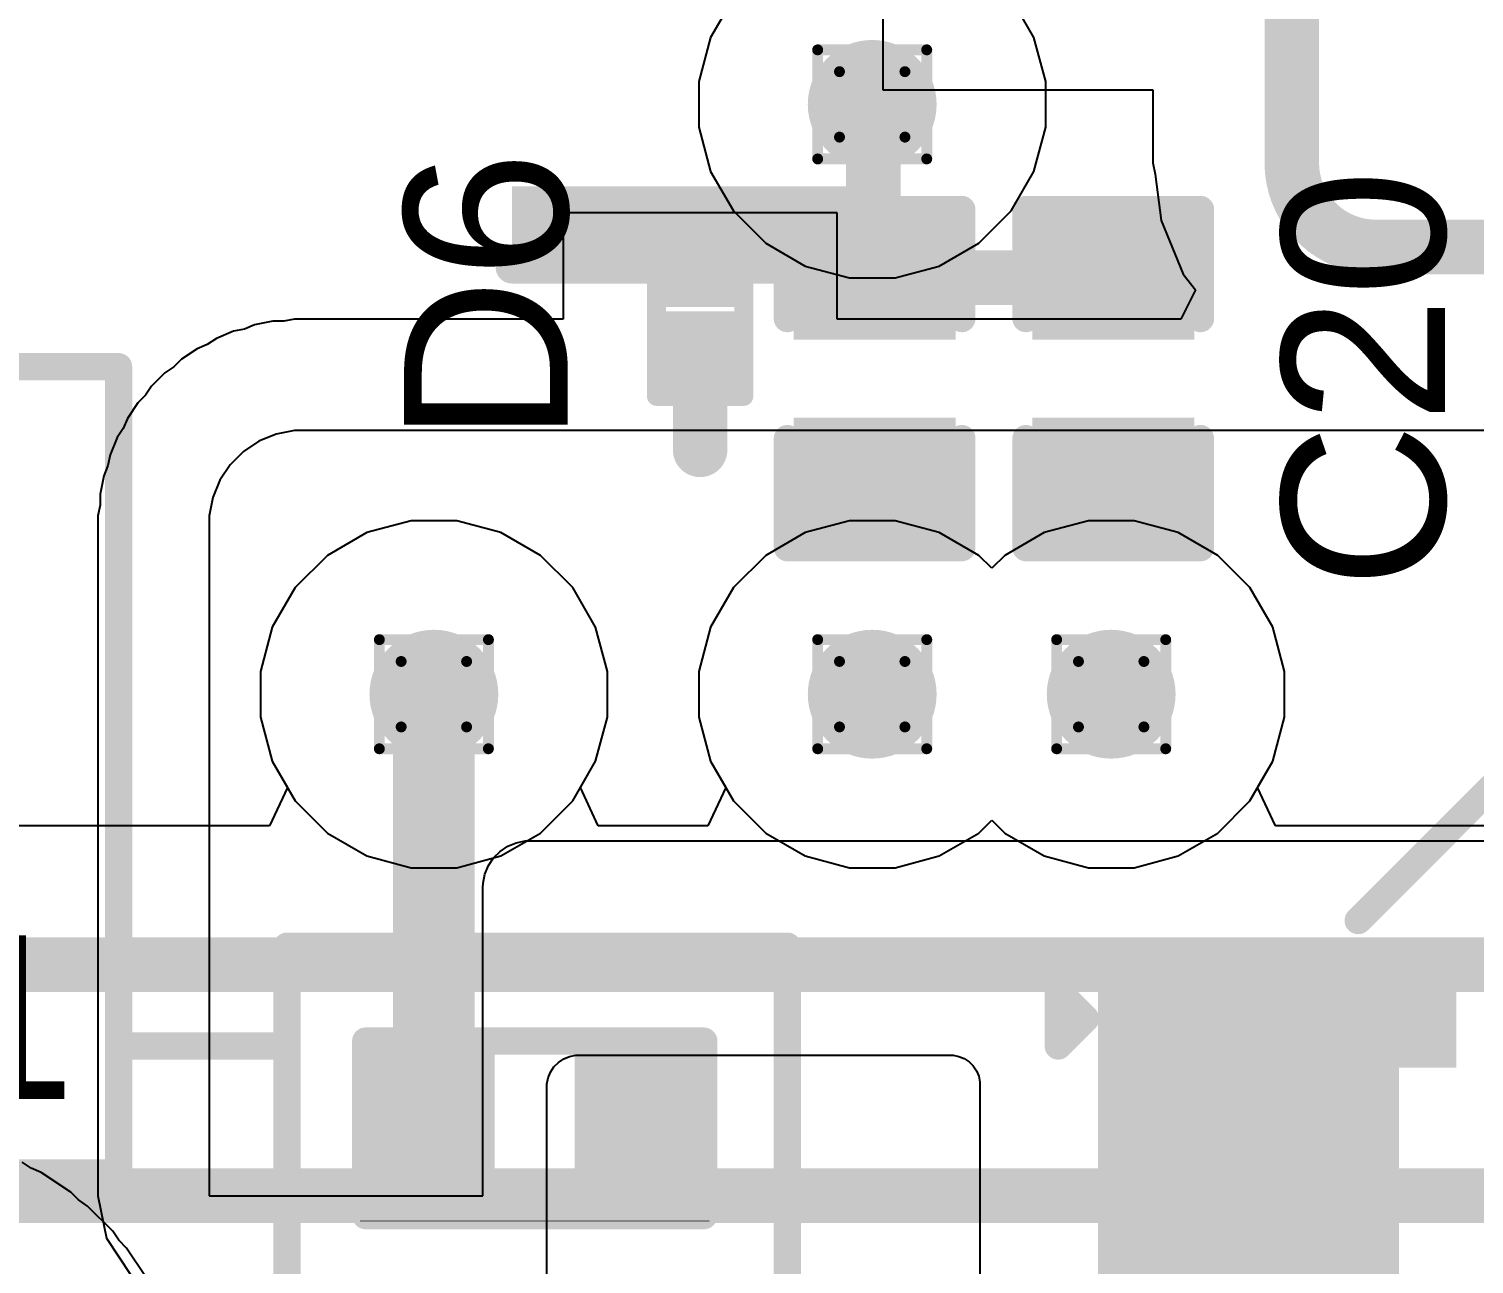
# Model space of a CAD drawing. Header units: inches. Extents: x -5 to 230, y -4 to 159.
# Drawn here: x 17.09 to 23.82, y 40.62 to 46.38 of the extents above; entities that cross this region are included whole.
import ezdxf

# ---------------------------------------------------------------- set-up
doc = ezdxf.new("R2010")
doc.units = ezdxf.units.IN
for name, color, linetype in [('Bottom Layer', 5, 'Continuous'), ('Drill Drawing', 1, 'Continuous'), ('Layer 1', 16, 'Continuous'), ('Layer 2', 76, 'Continuous'), ('Top Layer', 1, 'Continuous'), ('Top Overlay', 2, 'Continuous'), ('Top Paste', 8, 'Continuous'), ('Top Solder', 216, 'Continuous'), ('Via Holes', 16, 'Continuous')]:
    doc.layers.add(name, color=color, linetype=linetype)
doc.styles.add('Arial', font='', dxfattribs={"height": 0.2})
doc.styles.get('Arial').set_extended_font_data('Arial')

# ---------------------------------------------------------------- blocks, each defined once
blk = doc.blocks.new('LQFP_100_71')
at = {"layer": 'Top Layer'}
for points in [[(-8.34999981, 6.1500004), (-7.14999967, 6.1500004), (-7.14999967, 5.850001), (-8.34999981, 5.850001)], [(-8.34999981, 5.6500014), (-7.14999967, 5.6500014), (-7.14999967, 5.350002), (-8.34999981, 5.350002)], [(-8.34999981, 5.149999859999999), (-7.14999967, 5.149999859999999), (-7.14999967, 4.85000046), (-8.34999981, 4.85000046)]]:
    blk.add_hatch(color=1, dxfattribs=at).paths.add_polyline_path(points)
at = {"layer": 'Top Overlay'}
blk.add_hatch(color=2, dxfattribs=at).paths.add_polyline_path([(-7.0612, 5.7912), (-6.7818, 5.7912), (-6.7818, 6.1976), (-7.0612, 6.1976)])
at = {"layer": 'Top Paste'}
for points in [[(-8.34999981, 6.1500004), (-7.14999967, 6.1500004), (-7.14999967, 5.850001), (-8.34999981, 5.850001)], [(-8.34999981, 5.6500014), (-7.14999967, 5.6500014), (-7.14999967, 5.350002), (-8.34999981, 5.350002)], [(-8.34999981, 5.149999859999999), (-7.14999967, 5.149999859999999), (-7.14999967, 4.85000046), (-8.34999981, 4.85000046)]]:
    blk.add_hatch(color=8, dxfattribs=at).paths.add_polyline_path(points)
at = {"layer": 'Top Solder'}
for points in [[(-8.45159981, 6.2516004), (-7.048399669999999, 6.2516004), (-7.048399669999999, 5.748400999999999), (-8.45159981, 5.748400999999999)], [(-8.45159981, 5.7516014), (-7.048399669999999, 5.7516014), (-7.048399669999999, 5.248402), (-8.45159981, 5.248402)], [(-8.45159981, 5.25159986), (-7.048399669999999, 5.25159986), (-7.048399669999999, 4.74840046), (-8.45159981, 4.74840046)]]:
    blk.add_hatch(color=216, dxfattribs=at).paths.add_polyline_path(points)
at = {"layer": 'Top Overlay', "const_width": 0.127}
for points in [[(-7.238999999999999, 6.476999999999999), (-6.476999999999999, 7.238999999999999)], [(-8.636000000000001, 5.8928), (-8.636000000000001, 6.1468)], [(-8.636000000000001, 6.1468), (-8.509, 6.019799999999999)], [(-8.636000000000001, 5.8928), (-8.509, 6.019799999999999)]]:
    blk.add_lwpolyline(points, dxfattribs=at)
at = {"layer": 'Top Overlay', "const_width": 0.0635}
for points in [[(-7.27075, 6.476999999999999, 1), (-7.207249999999999, 6.476999999999999, 1)], [(-8.66775, 6.1468, 1), (-8.604249999999999, 6.1468, 1)], [(-8.66775, 6.1468, 1), (-8.604249999999999, 6.1468, 1)], [(-8.54075, 6.019799999999999, 1), (-8.47725, 6.019799999999999, 1)], [(-8.54075, 6.019799999999999, 1), (-8.47725, 6.019799999999999, 1)], [(-8.66775, 5.8928, 1), (-8.604249999999999, 5.8928, 1)], [(-8.66775, 5.8928, 1), (-8.604249999999999, 5.8928, 1)]]:
    blk.add_lwpolyline(points, format="xyb", close=True, dxfattribs=at)
blk = doc.blocks.new('R___0402_173')
at = {"layer": 'Top Layer'}
for points in [[(-0.6985, -0.3175), (-0.6985, 0.3175), (-0.2412999999999999, 0.3175), (-0.2413, -0.3175)], [(0.2412999999999999, -0.3175), (0.2413, 0.3175), (0.6985, 0.3175), (0.6985, -0.3175)]]:
    blk.add_hatch(color=1, dxfattribs=at).paths.add_polyline_path(points)
at = {"layer": 'Top Paste'}
for points in [[(-0.6985, -0.3175), (-0.6985, 0.3175), (-0.2412999999999999, 0.3175), (-0.2413, -0.3175)], [(0.2412999999999999, -0.3175), (0.2413, 0.3175), (0.6985, 0.3175), (0.6985, -0.3175)]]:
    blk.add_hatch(color=8, dxfattribs=at).paths.add_polyline_path(points)
at = {"layer": 'Top Solder'}
for points in [[(-0.75350116, -0.37250116), (-0.75350116, 0.37250116), (-0.1862988399999999, 0.37250116), (-0.18629884, -0.37250116)], [(0.1862988399999999, -0.37250116), (0.18629884, 0.37250116), (0.75350116, 0.37250116), (0.75350116, -0.37250116)]]:
    blk.add_hatch(color=216, dxfattribs=at).paths.add_polyline_path(points)
at = {"layer": 'Top Overlay'}
for points, const_width in [([(-0.7874, 0.4064), (0.7874, 0.4064)], 0.127), ([(-0.7874, -0.4064), (-0.7874, 0.4064)], 0.127), ([(0.7874, -0.4064), (0.7874, 0.4064)], 0.127), ([(-0.7874, -0.4064), (0.7874, -0.4064)], 0.127), ([(-0.8128, -0.4318), (0.8128, -0.4318)], 0.0032258)]:
    blk.add_lwpolyline(points, dxfattribs=dict(at, const_width=const_width))
for points, const_width in [([(-0.8191499999999999, 0.4064, 1), (-0.7556499999999999, 0.4064, 1)], 0.0635), ([(-0.8191499999999999, 0.4064, 1), (-0.7556499999999999, 0.4064, 1)], 0.0635), ([(0.7556499999999999, 0.4064, 1), (0.8191499999999999, 0.4064, 1)], 0.0635), ([(0.7556499999999999, 0.4064, 1), (0.8191499999999999, 0.4064, 1)], 0.0635), ([(-0.8191499999999999, -0.4064, 1), (-0.7556499999999999, -0.4064, 1)], 0.0635), ([(-0.8191499999999999, -0.4064, 1), (-0.7556499999999999, -0.4064, 1)], 0.0635), ([(0.7556499999999999, -0.4064, 1), (0.8191499999999999, -0.4064, 1)], 0.0635), ([(0.7556499999999999, -0.4064, 1), (0.8191499999999999, -0.4064, 1)], 0.0635), ([(-0.81360518, -0.4318, 1), (-0.8119948199999999, -0.4318, 1)], 0.0016129), ([(0.8119948199999999, -0.4318, 1), (0.81360518, -0.4318, 1)], 0.0016129)]:
    blk.add_lwpolyline(points, format="xyb", close=True, dxfattribs=dict(at, const_width=const_width))
blk = doc.blocks.new('DFN_2_0_3_0_6__215')
at = {"layer": 'Top Layer'}
for points in [[(-0.32999807, -0.12999974), (-0.32999807, 0.12999974), (-0.05999861, 0.12999974), (-0.05999861, -0.12999974)], [(0.06000115, -0.12999974), (0.06000115, 0.12999974), (0.33000061, 0.12999974), (0.33000061, -0.12999974)]]:
    blk.add_hatch(color=1, dxfattribs=at).paths.add_polyline_path(points)
at = {"layer": 'Top Paste'}
for points in [[(-0.32999807, -0.12999974), (-0.32999807, 0.12999974), (-0.05999861, 0.12999974), (-0.05999861, -0.12999974)], [(0.06000115, -0.12999974), (0.06000115, 0.12999974), (0.33000061, 0.12999974), (0.33000061, -0.12999974)]]:
    blk.add_hatch(color=8, dxfattribs=at).paths.add_polyline_path(points)
at = {"layer": 'Top Solder'}
for points in [[(-0.37999797, -0.17999964), (-0.37999797, 0.17999964), (-0.00999871, 0.17999964), (-0.00999871, -0.17999964)], [(0.01000125, -0.17999964), (0.01000125, 0.17999964), (0.38000051, 0.17999964), (0.38000051, -0.17999964)]]:
    blk.add_hatch(color=216, dxfattribs=at).paths.add_polyline_path(points)
at = {"layer": 'Top Overlay', "const_width": 0.0889}
for points in [[(0.4064, 0.2032), (-0.40639746, 0.2032)], [(-0.40639746, -0.2032), (-0.40639746, 0.2032)], [(0.4064, -0.2032), (0.4064, 0.2032)], [(0.4064, -0.2032), (-0.40639746, -0.2032)]]:
    blk.add_lwpolyline(points, dxfattribs=at)
at = {"layer": 'Top Overlay', "const_width": 0.04445}
for points in [[(-0.42862246, 0.2032, 1), (-0.38417246, 0.2032, 1)], [(-0.42862246, 0.2032, 1), (-0.38417246, 0.2032, 1)], [(0.384175, 0.2032, 1), (0.428625, 0.2032, 1)], [(0.384175, 0.2032, 1), (0.428625, 0.2032, 1)], [(-0.42862246, -0.2032, 1), (-0.38417246, -0.2032, 1)], [(-0.42862246, -0.2032, 1), (-0.38417246, -0.2032, 1)], [(0.384175, -0.2032, 1), (0.428625, -0.2032, 1)], [(0.384175, -0.2032, 1), (0.428625, -0.2032, 1)]]:
    blk.add_lwpolyline(points, format="xyb", close=True, dxfattribs=at)
blk = doc.blocks.new('C___0402_243')
at = {"layer": 'Top Layer'}
for points in [[(-0.6985, -0.3175), (-0.6985, 0.3174999999999999), (-0.2413000000000001, 0.3175), (-0.2412999999999999, -0.3174999999999999)], [(0.2413000000000001, -0.3175), (0.2412999999999999, 0.3174999999999999), (0.6985, 0.3175), (0.6985, -0.3174999999999999)]]:
    blk.add_hatch(color=1, dxfattribs=at).paths.add_polyline_path(points)
at = {"layer": 'Top Paste'}
for points in [[(-0.6985, -0.3175), (-0.6985, 0.3174999999999999), (-0.2413000000000001, 0.3175), (-0.2412999999999999, -0.3174999999999999)], [(0.2413000000000001, -0.3175), (0.2412999999999999, 0.3174999999999999), (0.6985, 0.3175), (0.6985, -0.3174999999999999)]]:
    blk.add_hatch(color=8, dxfattribs=at).paths.add_polyline_path(points)
at = {"layer": 'Top Solder'}
for points in [[(-0.7584998799999999, -0.3774998800000001), (-0.7584998799999999, 0.3774998799999999), (-0.1813001200000001, 0.3774998800000001), (-0.1813001199999999, -0.3774998799999999)], [(0.1813001200000001, -0.3774998800000001), (0.1813001199999999, 0.3774998799999999), (0.7584998799999999, 0.3774998800000001), (0.7584998799999999, -0.3774998799999999)]]:
    blk.add_hatch(color=216, dxfattribs=at).paths.add_polyline_path(points)
at = {"layer": 'Top Overlay', "const_width": 0.127}
for points in [[(-0.7874, -0.4064), (-0.7874, 0.4064)], [(-0.2794, 0.4064), (-0.7874, 0.4064)], [(0.7874, 0.4064), (0.2794, 0.4064)], [(0.7874, -0.4064), (0.7874, 0.4064)], [(-0.2794, -0.4064), (-0.7874, -0.4064)], [(0.7874, -0.4064), (0.2794, -0.4064)]]:
    blk.add_lwpolyline(points, dxfattribs=at)
at = {"layer": 'Top Overlay', "const_width": 0.0635}
for points in [[(-0.8191499999999999, 0.4064, 1), (-0.7556499999999999, 0.4064, 1)], [(-0.8191499999999999, 0.4064, 1), (-0.7556499999999999, 0.4064, 1)], [(-0.31115, 0.4064, 1), (-0.24765, 0.4064, 1)], [(0.24765, 0.4064, 1), (0.31115, 0.4064, 1)], [(0.7556499999999999, 0.4064, 1), (0.8191499999999999, 0.4064, 1)], [(0.7556499999999999, 0.4064, 1), (0.8191499999999999, 0.4064, 1)], [(-0.8191499999999999, -0.4064, 1), (-0.7556499999999999, -0.4064, 1)], [(-0.8191499999999999, -0.4064, 1), (-0.7556499999999999, -0.4064, 1)], [(-0.31115, -0.4064, 1), (-0.24765, -0.4064, 1)], [(0.24765, -0.4064, 1), (0.31115, -0.4064, 1)], [(0.7556499999999999, -0.4064, 1), (0.8191499999999999, -0.4064, 1)], [(0.7556499999999999, -0.4064, 1), (0.8191499999999999, -0.4064, 1)]]:
    blk.add_lwpolyline(points, format="xyb", close=True, dxfattribs=at)
blk = doc.blocks.new('C___0402_248')
at = {"layer": 'Top Layer'}
for points in [[(-0.6985, -0.3175), (-0.6985, 0.3174999999999999), (-0.2413000000000001, 0.3175), (-0.2412999999999999, -0.3174999999999999)], [(0.2413000000000001, -0.3175), (0.2412999999999999, 0.3174999999999999), (0.6985, 0.3175), (0.6985, -0.3174999999999999)]]:
    blk.add_hatch(color=1, dxfattribs=at).paths.add_polyline_path(points)
at = {"layer": 'Top Paste'}
for points in [[(-0.6985, -0.3175), (-0.6985, 0.3174999999999999), (-0.2413000000000001, 0.3175), (-0.2412999999999999, -0.3174999999999999)], [(0.2413000000000001, -0.3175), (0.2412999999999999, 0.3174999999999999), (0.6985, 0.3175), (0.6985, -0.3174999999999999)]]:
    blk.add_hatch(color=8, dxfattribs=at).paths.add_polyline_path(points)
at = {"layer": 'Top Solder'}
for points in [[(-0.7584998799999999, -0.3774998800000001), (-0.7584998799999999, 0.3774998799999999), (-0.1813001200000001, 0.3774998800000001), (-0.1813001199999999, -0.3774998799999999)], [(0.1813001200000001, -0.3774998800000001), (0.1813001199999999, 0.3774998799999999), (0.7584998799999999, 0.3774998800000001), (0.7584998799999999, -0.3774998799999999)]]:
    blk.add_hatch(color=216, dxfattribs=at).paths.add_polyline_path(points)
at = {"layer": 'Top Overlay', "const_width": 0.127}
for points in [[(-0.7874, -0.4064), (-0.7874, 0.4064)], [(-0.2794, 0.4064), (-0.7874, 0.4064)], [(0.7874, 0.4064), (0.2794, 0.4064)], [(0.7874, -0.4064), (0.7874, 0.4064)], [(-0.2794, -0.4064), (-0.7874, -0.4064)], [(0.7874, -0.4064), (0.2794, -0.4064)]]:
    blk.add_lwpolyline(points, dxfattribs=at)
at = {"layer": 'Top Overlay', "const_width": 0.0635}
for points in [[(-0.8191499999999999, 0.4064, 1), (-0.7556499999999999, 0.4064, 1)], [(-0.8191499999999999, 0.4064, 1), (-0.7556499999999999, 0.4064, 1)], [(-0.31115, 0.4064, 1), (-0.24765, 0.4064, 1)], [(0.24765, 0.4064, 1), (0.31115, 0.4064, 1)], [(0.7556499999999999, 0.4064, 1), (0.8191499999999999, 0.4064, 1)], [(0.7556499999999999, 0.4064, 1), (0.8191499999999999, 0.4064, 1)], [(-0.8191499999999999, -0.4064, 1), (-0.7556499999999999, -0.4064, 1)], [(-0.8191499999999999, -0.4064, 1), (-0.7556499999999999, -0.4064, 1)], [(-0.31115, -0.4064, 1), (-0.24765, -0.4064, 1)], [(0.24765, -0.4064, 1), (0.31115, -0.4064, 1)], [(0.7556499999999999, -0.4064, 1), (0.8191499999999999, -0.4064, 1)], [(0.7556499999999999, -0.4064, 1), (0.8191499999999999, -0.4064, 1)]]:
    blk.add_lwpolyline(points, format="xyb", close=True, dxfattribs=at)

msp = doc.modelspace()

# ---------------------------------------------------------------- hatches: boundary and pattern name
at = {"layer": 'Bottom Layer'}
h = msp.add_hatch(color=5, dxfattribs=at)
edge = h.paths.add_edge_path()
edge.add_arc((21.0134454, 46.02464252), 0.2999994, 0, 360)
h = msp.add_hatch(color=5, dxfattribs=at)
edge = h.paths.add_edge_path()
edge.add_arc((18.97177308, 43.27818877999999), 0.2999994, 0, 360)
h = msp.add_hatch(color=5, dxfattribs=at)
edge = h.paths.add_edge_path()
edge.add_arc((21.0134454, 43.27818877999999), 0.2999994, 0, 360)
h = msp.add_hatch(color=5, dxfattribs=at)
edge = h.paths.add_edge_path()
edge.add_arc((22.12656738, 43.27818877999999), 0.2999994, 0, 360)
at = {"layer": 'Layer 1'}
h = msp.add_hatch(color=16, dxfattribs=at)
edge = h.paths.add_edge_path()
edge.add_arc((21.0134454, 46.02464252), 0.2999994, 0, 360)
h = msp.add_hatch(color=16, dxfattribs=at)
edge = h.paths.add_edge_path()
edge.add_arc((18.97177308, 43.27818877999999), 0.2999994, 0, 360)
h = msp.add_hatch(color=16, dxfattribs=at)
edge = h.paths.add_edge_path()
edge.add_arc((21.0134454, 43.27818877999999), 0.2999994, 0, 360)
h = msp.add_hatch(color=16, dxfattribs=at)
edge = h.paths.add_edge_path()
edge.add_arc((22.12656738, 43.27818877999999), 0.2999994, 0, 360)
at = {"layer": 'Layer 2'}
h = msp.add_hatch(color=76, dxfattribs=at)
edge = h.paths.add_edge_path()
edge.add_arc((21.0134454, 46.02464252), 0.2999994, 0, 360)
h = msp.add_hatch(color=76, dxfattribs=at)
edge = h.paths.add_edge_path()
edge.add_arc((18.97177308, 43.27818877999999), 0.2999994, 0, 360)
h = msp.add_hatch(color=76, dxfattribs=at)
edge = h.paths.add_edge_path()
edge.add_arc((21.0134454, 43.27818877999999), 0.2999994, 0, 360)
h = msp.add_hatch(color=76, dxfattribs=at)
edge = h.paths.add_edge_path()
edge.add_arc((22.12656738, 43.27818877999999), 0.2999994, 0, 360)
at = {"layer": 'Top Layer'}
h = msp.add_hatch(color=1, dxfattribs=at)
edge = h.paths.add_edge_path()
edge.add_arc((21.0134454, 46.02464252), 0.2999994, 0, 360)
msp.add_hatch(color=1, dxfattribs=at).paths.add_polyline_path([(19.33556712, 45.2667116), (21.01904356, 45.2667116), (21.01904356, 45.64287544), (19.33556712, 45.64287544)])
h = msp.add_hatch(color=1, dxfattribs=at)
edge = h.paths.add_edge_path()
edge.add_arc((18.97177308, 43.27818877999999), 0.2999994, 0, 360)
h = msp.add_hatch(color=1, dxfattribs=at)
edge = h.paths.add_edge_path()
edge.add_arc((21.0134454, 43.27818877999999), 0.2999994, 0, 360)
h = msp.add_hatch(color=1, dxfattribs=at)
edge = h.paths.add_edge_path()
edge.add_arc((22.12656738, 43.27818877999999), 0.2999994, 0, 360)
at = {"layer": 'Via Holes'}
h = msp.add_hatch(color=7, dxfattribs=at)
edge = h.paths.add_edge_path()
edge.add_arc((21.0134454, 46.02464252), 0.1499997, 0, 360)
h = msp.add_hatch(color=7, dxfattribs=at)
edge = h.paths.add_edge_path()
edge.add_arc((18.97177308, 43.27818877999999), 0.1499997, 0, 360)
h = msp.add_hatch(color=7, dxfattribs=at)
edge = h.paths.add_edge_path()
edge.add_arc((21.0134454, 43.27818877999999), 0.1499997, 0, 360)
h = msp.add_hatch(color=7, dxfattribs=at)
edge = h.paths.add_edge_path()
edge.add_arc((22.12656738, 43.27818877999999), 0.1499997, 0, 360)

# ---------------------------------------------------------------- linework, layer by layer
at = {"layer": 'Bottom Layer'}
for p, q in [((18.65989664, 44.03112352), (18.47565012, 43.92474832)), ((18.86539788, 44.08618817999999), (18.65989664, 44.03112352)), ((19.07814828, 44.08618817999999), (18.86539788, 44.08618817999999)), ((19.28364952, 44.03112352), (19.07814828, 44.08618817999999)), ((19.46789604, 43.92474832), (19.28364952, 44.03112352)), ((20.70156896, 44.03112352), (20.51732244, 43.92474832)), ((20.9070702, 44.08618817999999), (20.70156896, 44.03112352)), ((21.1198206, 44.08618817999999), (20.9070702, 44.08618817999999)), ((21.32532184, 44.03112352), (21.1198206, 44.08618817999999)), ((21.50956836, 43.92474832), (21.32532184, 44.03112352)), ((21.81469094, 44.03112352), (21.63044442, 43.92474832)), ((22.02019218, 44.08618817999999), (21.81469094, 44.03112352)), ((22.23294258, 44.08618817999999), (22.02019218, 44.08618817999999)), ((22.43844382, 44.03112352), (22.23294258, 44.08618817999999)), ((22.62269034, 43.92474832), (22.43844382, 44.03112352)), ((18.47565012, 43.92474832), (18.32521354, 43.77431174)), ((19.61833262, 43.77431174), (19.46789604, 43.92474832)), ((20.51732244, 43.92474832), (20.36688586, 43.77431174)), ((21.57000512, 43.86431156), (21.50956836, 43.92474832)), ((21.63044442, 43.92474832), (21.57000512, 43.86431156)), ((22.77312692, 43.77431174), (22.62269034, 43.92474832)), ((18.32521354, 43.77431174), (18.21883834, 43.59006522)), ((19.72470782, 43.59006522), (19.61833262, 43.77431174)), ((20.36688586, 43.77431174), (20.26051066, 43.59006522)), ((22.87950212, 43.59006522), (22.77312692, 43.77431174)), ((18.21883834, 43.59006522), (18.16377368, 43.38456398)), ((19.77977248, 43.38456398), (19.72470782, 43.59006522)), ((20.26051066, 43.59006522), (20.205446, 43.38456398)), ((22.93456678, 43.38456398), (22.87950212, 43.59006522)), ((18.16377368, 43.38456398), (18.16377368, 43.17181358)), ((19.77977248, 43.17181358), (19.77977248, 43.38456398)), ((20.205446, 43.38456398), (20.205446, 43.17181358)), ((22.93456678, 43.17181358), (22.93456678, 43.38456398)), ((18.16377368, 43.17181358), (18.21883834, 42.96631233999999)), ((19.72470782, 42.96631233999999), (19.77977248, 43.17181358)), ((20.205446, 43.17181358), (20.26051066, 42.96631233999999)), ((22.87950212, 42.96631233999999), (22.93456678, 43.17181358)), ((18.21883834, 42.96631233999999), (18.28956464, 42.84381068)), ((19.65398152, 42.84381068), (19.72470782, 42.96631233999999)), ((20.26051066, 42.96631233999999), (20.33123696, 42.84381068)), ((22.80877582, 42.84381068), (22.87950212, 42.96631233999999)), ((18.28956464, 42.84381068), (18.20662094, 42.66601067999999)), ((19.73692522, 42.66601067999999), (19.65398152, 42.84381068)), ((20.33123696, 42.84381068), (20.24829326, 42.66601067999999)), ((22.89171952, 42.66601067999999), (22.80877582, 42.84381068)), ((18.20662094, 42.66601067999999), (11.8038626, 42.66601067999999)), ((20.24829326, 42.66601067999999), (19.73692522, 42.66601067999999)), ((24.67165754, 42.66601067999999), (22.89171952, 42.66601067999999))]:
    msp.add_line(p, q, dxfattribs=at)
at = {"layer": 'Bottom Layer', "const_width": 0.254}
for points in [[(11.30862102, 42.01856976), (25.15652322, 42.01856976)], [(5.03082814, 40.94282133999999), (25.15138734, 40.94282133999999)]]:
    msp.add_lwpolyline(points, dxfattribs=at)
at = {"layer": 'Drill Drawing', "const_width": 0.0508}
for points in [[(20.7594454, 46.27864252), (21.2674454, 46.27864252)], [(20.7594454, 45.77064252), (20.7594454, 46.27864252)], [(21.2674454, 45.77064252), (21.2674454, 46.27864252)], [(20.8610454, 46.17704252), (21.1658454, 46.17704252)], [(20.8610454, 45.87224252), (20.8610454, 46.17704252)], [(21.1658454, 45.87224252), (21.1658454, 46.17704252)], [(20.8610454, 45.87224252), (21.1658454, 45.87224252)], [(20.7594454, 45.77064252), (21.2674454, 45.77064252)], [(18.71777308, 43.53218878), (19.22577308, 43.53218878)], [(18.71777308, 43.02418878), (18.71777308, 43.53218878)], [(19.22577308, 43.02418878), (19.22577308, 43.53218878)], [(20.7594454, 43.53218878), (21.2674454, 43.53218878)], [(20.7594454, 43.02418878), (20.7594454, 43.53218878)], [(21.2674454, 43.02418878), (21.2674454, 43.53218878)], [(21.87256738, 43.53218878), (22.38056738, 43.53218878)], [(21.87256738, 43.02418878), (21.87256738, 43.53218878)], [(22.38056738, 43.02418878), (22.38056738, 43.53218878)], [(18.81937308, 43.43058877999999), (19.12417308, 43.43058877999999)], [(18.81937308, 43.12578877999999), (18.81937308, 43.43058877999999)], [(19.12417308, 43.12578877999999), (19.12417308, 43.43058877999999)], [(20.8610454, 43.43058877999999), (21.1658454, 43.43058877999999)], [(20.8610454, 43.12578877999999), (20.8610454, 43.43058877999999)], [(21.1658454, 43.12578877999999), (21.1658454, 43.43058877999999)], [(21.97416738, 43.43058877999999), (22.27896738, 43.43058877999999)], [(21.97416738, 43.12578877999999), (21.97416738, 43.43058877999999)], [(22.27896738, 43.12578877999999), (22.27896738, 43.43058877999999)], [(18.81937308, 43.12578877999999), (19.12417308, 43.12578877999999)], [(20.8610454, 43.12578877999999), (21.1658454, 43.12578877999999)], [(21.97416738, 43.12578877999999), (22.27896738, 43.12578877999999)], [(18.71777308, 43.02418878), (19.22577308, 43.02418878)], [(20.7594454, 43.02418878), (21.2674454, 43.02418878)], [(21.87256738, 43.02418878), (22.38056738, 43.02418878)]]:
    msp.add_lwpolyline(points, dxfattribs=at)
at = {"layer": 'Drill Drawing', "const_width": 0.0254}
for points in [[(20.7467454, 46.27864252, 1), (20.7721454, 46.27864252, 1)], [(20.7467454, 46.27864252, 1), (20.7721454, 46.27864252, 1)], [(21.2547454, 46.27864252, 1), (21.2801454, 46.27864252, 1)], [(21.2547454, 46.27864252, 1), (21.2801454, 46.27864252, 1)], [(20.8483454, 46.17704252, 1), (20.8737454, 46.17704252, 1)], [(20.8483454, 46.17704252, 1), (20.8737454, 46.17704252, 1)], [(21.1531454, 46.17704252, 1), (21.1785454, 46.17704252, 1)], [(21.1531454, 46.17704252, 1), (21.1785454, 46.17704252, 1)], [(20.8483454, 45.87224252, 1), (20.8737454, 45.87224252, 1)], [(20.8483454, 45.87224252, 1), (20.8737454, 45.87224252, 1)], [(21.1531454, 45.87224252, 1), (21.1785454, 45.87224252, 1)], [(21.1531454, 45.87224252, 1), (21.1785454, 45.87224252, 1)], [(20.7467454, 45.77064252, 1), (20.7721454, 45.77064252, 1)], [(20.7467454, 45.77064252, 1), (20.7721454, 45.77064252, 1)], [(21.2547454, 45.77064252, 1), (21.2801454, 45.77064252, 1)], [(21.2547454, 45.77064252, 1), (21.2801454, 45.77064252, 1)], [(18.70507308, 43.53218878, 1), (18.73047308, 43.53218878, 1)], [(18.70507308, 43.53218878, 1), (18.73047308, 43.53218878, 1)], [(19.21307308, 43.53218878, 1), (19.23847308, 43.53218878, 1)], [(19.21307308, 43.53218878, 1), (19.23847308, 43.53218878, 1)], [(20.7467454, 43.53218878, 1), (20.7721454, 43.53218878, 1)], [(20.7467454, 43.53218878, 1), (20.7721454, 43.53218878, 1)], [(21.2547454, 43.53218878, 1), (21.2801454, 43.53218878, 1)], [(21.2547454, 43.53218878, 1), (21.2801454, 43.53218878, 1)], [(21.85986738, 43.53218878, 1), (21.88526738, 43.53218878, 1)], [(21.85986738, 43.53218878, 1), (21.88526738, 43.53218878, 1)], [(22.36786738, 43.53218878, 1), (22.39326738, 43.53218878, 1)], [(22.36786738, 43.53218878, 1), (22.39326738, 43.53218878, 1)], [(18.80667308, 43.43058877999999, 1), (18.83207308, 43.43058877999999, 1)], [(18.80667308, 43.43058877999999, 1), (18.83207308, 43.43058877999999, 1)], [(19.11147308, 43.43058877999999, 1), (19.13687308, 43.43058877999999, 1)], [(19.11147308, 43.43058877999999, 1), (19.13687308, 43.43058877999999, 1)], [(20.8483454, 43.43058877999999, 1), (20.8737454, 43.43058877999999, 1)], [(20.8483454, 43.43058877999999, 1), (20.8737454, 43.43058877999999, 1)], [(21.1531454, 43.43058877999999, 1), (21.1785454, 43.43058877999999, 1)], [(21.1531454, 43.43058877999999, 1), (21.1785454, 43.43058877999999, 1)], [(21.96146738, 43.43058877999999, 1), (21.98686738, 43.43058877999999, 1)], [(21.96146738, 43.43058877999999, 1), (21.98686738, 43.43058877999999, 1)], [(22.26626738, 43.43058877999999, 1), (22.29166738, 43.43058877999999, 1)], [(22.26626738, 43.43058877999999, 1), (22.29166738, 43.43058877999999, 1)], [(18.80667308, 43.12578877999999, 1), (18.83207308, 43.12578877999999, 1)], [(18.80667308, 43.12578877999999, 1), (18.83207308, 43.12578877999999, 1)], [(19.11147308, 43.12578877999999, 1), (19.13687308, 43.12578877999999, 1)], [(19.11147308, 43.12578877999999, 1), (19.13687308, 43.12578877999999, 1)], [(20.8483454, 43.12578877999999, 1), (20.8737454, 43.12578877999999, 1)], [(20.8483454, 43.12578877999999, 1), (20.8737454, 43.12578877999999, 1)], [(21.1531454, 43.12578877999999, 1), (21.1785454, 43.12578877999999, 1)], [(21.1531454, 43.12578877999999, 1), (21.1785454, 43.12578877999999, 1)], [(21.96146738, 43.12578877999999, 1), (21.98686738, 43.12578877999999, 1)], [(21.96146738, 43.12578877999999, 1), (21.98686738, 43.12578877999999, 1)], [(22.26626738, 43.12578877999999, 1), (22.29166738, 43.12578877999999, 1)], [(22.26626738, 43.12578877999999, 1), (22.29166738, 43.12578877999999, 1)], [(18.70507308, 43.02418878, 1), (18.73047308, 43.02418878, 1)], [(18.70507308, 43.02418878, 1), (18.73047308, 43.02418878, 1)], [(19.21307308, 43.02418878, 1), (19.23847308, 43.02418878, 1)], [(19.21307308, 43.02418878, 1), (19.23847308, 43.02418878, 1)], [(20.7467454, 43.02418878, 1), (20.7721454, 43.02418878, 1)], [(20.7467454, 43.02418878, 1), (20.7721454, 43.02418878, 1)], [(21.2547454, 43.02418878, 1), (21.2801454, 43.02418878, 1)], [(21.2547454, 43.02418878, 1), (21.2801454, 43.02418878, 1)], [(21.85986738, 43.02418878, 1), (21.88526738, 43.02418878, 1)], [(21.85986738, 43.02418878, 1), (21.88526738, 43.02418878, 1)], [(22.36786738, 43.02418878, 1), (22.39326738, 43.02418878, 1)], [(22.36786738, 43.02418878, 1), (22.39326738, 43.02418878, 1)]]:
    msp.add_lwpolyline(points, format="xyb", close=True, dxfattribs=at)
at = {"layer": 'Layer 1'}
for p, q in [((18.65989664, 44.03112352), (18.47565012, 43.92474832)), ((18.86539788, 44.08618817999999), (18.65989664, 44.03112352)), ((19.07814828, 44.08618817999999), (18.86539788, 44.08618817999999)), ((19.28364952, 44.03112352), (19.07814828, 44.08618817999999)), ((19.46789604, 43.92474832), (19.28364952, 44.03112352)), ((20.70156896, 44.03112352), (20.51732244, 43.92474832)), ((20.9070702, 44.08618817999999), (20.70156896, 44.03112352)), ((21.1198206, 44.08618817999999), (20.9070702, 44.08618817999999)), ((21.32532184, 44.03112352), (21.1198206, 44.08618817999999)), ((21.50956836, 43.92474832), (21.32532184, 44.03112352)), ((21.81469094, 44.03112352), (21.63044442, 43.92474832)), ((22.02019218, 44.08618817999999), (21.81469094, 44.03112352)), ((22.23294258, 44.08618817999999), (22.02019218, 44.08618817999999)), ((22.43844382, 44.03112352), (22.23294258, 44.08618817999999)), ((22.62269034, 43.92474832), (22.43844382, 44.03112352)), ((18.47565012, 43.92474832), (18.32521354, 43.77431174)), ((19.61833262, 43.77431174), (19.46789604, 43.92474832)), ((20.51732244, 43.92474832), (20.36688586, 43.77431174)), ((21.57000512, 43.86431156), (21.50956836, 43.92474832)), ((21.63044442, 43.92474832), (21.57000512, 43.86431156)), ((22.77312692, 43.77431174), (22.62269034, 43.92474832)), ((18.32521354, 43.77431174), (18.21883834, 43.59006522)), ((19.72470782, 43.59006522), (19.61833262, 43.77431174)), ((20.36688586, 43.77431174), (20.26051066, 43.59006522)), ((22.87950212, 43.59006522), (22.77312692, 43.77431174)), ((18.21883834, 43.59006522), (18.16377368, 43.38456398)), ((19.77977248, 43.38456398), (19.72470782, 43.59006522)), ((20.26051066, 43.59006522), (20.205446, 43.38456398)), ((22.93456678, 43.38456398), (22.87950212, 43.59006522)), ((18.16377368, 43.38456398), (18.16377368, 43.17181358)), ((19.77977248, 43.17181358), (19.77977248, 43.38456398)), ((20.205446, 43.38456398), (20.205446, 43.17181358)), ((22.93456678, 43.17181358), (22.93456678, 43.38456398)), ((18.16377368, 43.17181358), (18.21883834, 42.96631233999999)), ((19.72470782, 42.96631233999999), (19.77977248, 43.17181358)), ((20.205446, 43.17181358), (20.26051066, 42.96631233999999)), ((22.87950212, 42.96631233999999), (22.93456678, 43.17181358)), ((18.21883834, 42.96631233999999), (18.32521354, 42.78206582)), ((19.61833262, 42.78206582), (19.72470782, 42.96631233999999)), ((20.26051066, 42.96631233999999), (20.36688586, 42.78206582)), ((22.77312692, 42.78206582), (22.87950212, 42.96631233999999)), ((18.32521354, 42.78206582), (18.47565012, 42.63162924)), ((19.46789604, 42.63162924), (19.61833262, 42.78206582)), ((20.36688586, 42.78206582), (20.51732244, 42.63162924)), ((22.62269034, 42.63162924), (22.77312692, 42.78206582)), ((21.50956836, 42.63162924), (21.57000512, 42.692066)), ((21.57000512, 42.692066), (21.63044442, 42.63162924)), ((18.47565012, 42.63162924), (18.65989664, 42.52525404)), ((19.28364952, 42.52525404), (19.46789604, 42.63162924)), ((20.51732244, 42.63162924), (20.70156896, 42.52525404)), ((21.32532184, 42.52525404), (21.50956836, 42.63162924)), ((21.63044442, 42.63162924), (21.81469094, 42.52525404)), ((22.43844382, 42.52525404), (22.62269034, 42.63162924)), ((18.65989664, 42.52525404), (18.86539788, 42.47018937999999)), ((19.07814828, 42.47018937999999), (19.28364952, 42.52525404)), ((20.70156896, 42.52525404), (20.9070702, 42.47018937999999)), ((21.1198206, 42.47018937999999), (21.32532184, 42.52525404)), ((21.81469094, 42.52525404), (22.02019218, 42.47018937999999)), ((22.23294258, 42.47018937999999), (22.43844382, 42.52525404)), ((18.86539788, 42.47018937999999), (19.07814828, 42.47018937999999)), ((20.9070702, 42.47018937999999), (21.1198206, 42.47018937999999)), ((22.02019218, 42.47018937999999), (22.23294258, 42.47018937999999)), ((17.09570368, 41.07072812), (17.05329076, 41.09906944)), ((17.14283084, 41.05120822), (17.09570368, 41.07072812)), ((17.28047598, 40.95923736), (17.14283084, 41.05120822)), ((17.3165516, 40.92316427999999), (17.28047598, 40.95923736)), ((17.35896198, 40.8948255), (17.3165516, 40.92316427999999)), ((17.47602042, 40.7777696), (17.35896198, 40.8948255)), ((17.50436174, 40.73535414), (17.47602042, 40.7777696)), ((17.5404399, 40.69927598), (17.50436174, 40.73535414)), ((17.63241076, 40.56163084), (17.5404399, 40.69927598))]:
    msp.add_line(p, q, dxfattribs=at)
at = {"layer": 'Layer 2'}
for p, q in [((20.36688586, 46.52076548), (20.26051066, 46.33651895999999)), ((21.76638014, 46.33651895999999), (21.66000494, 46.52076548)), ((20.26051066, 46.33651895999999), (20.205446, 46.13101772)), ((21.8214448, 46.13101772), (21.76638014, 46.33651895999999)), ((20.205446, 46.13101772), (20.205446, 45.91826732)), ((21.8214448, 45.91826732), (21.8214448, 46.13101772)), ((20.205446, 45.91826732), (20.26051066, 45.71276608)), ((21.76638014, 45.71276608), (21.8214448, 45.91826732)), ((20.26051066, 45.71276608), (20.36688586, 45.52851956)), ((21.66000494, 45.52851956), (21.76638014, 45.71276608)), ((20.36688586, 45.52851956), (20.51732244, 45.37808297999999)), ((21.50956836, 45.37808297999999), (21.66000494, 45.52851956)), ((20.51732244, 45.37808297999999), (20.70156896, 45.27170778)), ((21.32532184, 45.27170778), (21.50956836, 45.37808297999999)), ((20.70156896, 45.27170778), (20.9070702, 45.21664311999999)), ((21.1198206, 45.21664311999999), (21.32532184, 45.27170778)), ((20.9070702, 45.21664311999999), (21.1198206, 45.21664311999999))]:
    msp.add_line(p, q, dxfattribs=at)
at = {"layer": 'Top Layer'}
for p, q in [((21.06300588, 47.0314782), (21.06300588, 46.0916782)), ((21.06300588, 46.0916782), (22.32023222, 46.0916782)), ((22.32023222, 46.0916782), (22.32023222, 45.7524358)), ((22.32023222, 45.7524358), (22.33082402, 45.69918978)), ((22.33082402, 45.69918978), (22.35909676, 45.48443278)), ((20.84984654, 45.51971083999999), (19.57384706, 45.51971083999999)), ((19.57384706, 45.51971083999999), (19.57384706, 45.02450736)), ((20.84984654, 45.0245099), (20.84984654, 45.51971083999999)), ((22.35909676, 45.48443278), (22.4625408, 45.23469489999999)), ((22.4625408, 45.23469489999999), (22.51893896, 45.16119491999999)), ((22.51893896, 45.16119491999999), (22.45153498, 45.0245099)), ((18.03888696, 44.96814984), (17.95866106, 44.93492156)), ((18.08891988, 44.97810156), (18.03888696, 44.96814984)), ((18.13604958, 44.99762146), (18.08891988, 44.97810156)), ((18.22121832, 45.01456072), (18.13604958, 44.99762146)), ((18.27224184, 45.01455818), (18.22121832, 45.01456072)), ((18.32228492, 45.0245099), (18.27224184, 45.01455818)), ((18.36570114, 45.02450736), (18.32228492, 45.0245099)), ((19.57384706, 45.02450736), (18.36570114, 45.02450736)), ((22.45153498, 45.0245099), (20.84984654, 45.0245099)), ((17.91623798, 44.90657516), (17.86909812, 44.88705018)), ((17.95866106, 44.93492156), (17.91623798, 44.90657516)), ((17.79689608, 44.83880541999999), (17.76082554, 44.80273488)), ((17.86909812, 44.88705018), (17.79689608, 44.83880541999999)), ((17.71841008, 44.77439356), (17.65700812, 44.7129916)), ((17.76082554, 44.80273488), (17.71841008, 44.77439356)), ((17.65700812, 44.7129916), (17.62865918, 44.67056344)), ((17.59258356, 44.63448527999999), (17.54434388, 44.56228324)), ((17.62865918, 44.67056344), (17.59258356, 44.63448527999999)), ((17.52482144, 44.51514846), (17.4964852, 44.47273554)), ((17.54434388, 44.56228324), (17.52482144, 44.51514846)), ((18.32225444, 44.50655818), (18.2370857, 44.48961892)), ((18.36567066, 44.50655563999999), (18.32225444, 44.50655818)), ((24.2970177, 44.50656072), (18.36567066, 44.50655563999999)), ((17.4964852, 44.47273554), (17.46325438, 44.3925071)), ((18.1568598, 44.45639064), (18.08465776, 44.40814588)), ((18.2370857, 44.48961892), (18.1568598, 44.45639064)), ((17.46325438, 44.3925071), (17.45330266, 44.3424691)), ((18.08465776, 44.40814588), (18.0232558, 44.34674391999999)), ((17.43378276, 44.29533686), (17.41684604, 44.21016558)), ((17.45330266, 44.3424691), (17.43378276, 44.29533686)), ((18.0232558, 44.34674391999999), (17.97501612, 44.27454187999999)), ((17.97501612, 44.27454187999999), (17.94178784, 44.19431344)), ((17.41684858, 44.1591319), (17.4068994, 44.10908374)), ((17.41684604, 44.21016558), (17.41684858, 44.1591319)), ((17.94178784, 44.19431344), (17.92485112, 44.1091447)), ((17.4068994, 44.10908374), (17.40690448, 44.06574626)), ((17.92485112, 44.1091447), (17.9248562, 44.06572848)), ((17.40690448, 44.06574626), (17.40690194, 44.06573356)), ((17.40690194, 44.06573356), (17.40690448, 40.94282133999999)), ((17.9248562, 44.06572848), (17.92485366, 44.06573356)), ((17.92485366, 44.06573356), (17.9248562, 40.94282133999999)), ((19.24993356, 42.51596526), (19.28020274, 42.54623444)), ((19.28020274, 42.54623444), (19.31579576, 42.57001391999999)), ((19.31579576, 42.57001391999999), (19.35534102, 42.58639437999999)), ((19.35534102, 42.58639437999999), (19.39732468, 42.5947459)), ((19.39732468, 42.5947459), (19.41872926, 42.59579492)), ((19.41872926, 42.59579492), (19.4187318, 42.5958)), ((19.4187318, 42.5958), (24.32107404, 42.5958)), ((19.20977362, 42.44082698), (19.22615408, 42.48037223999999)), ((19.22615408, 42.48037223999999), (19.24993356, 42.51596526)), ((19.2014221, 42.39884332), (19.20977362, 42.44082698)), ((19.20037308, 42.37743874), (19.2014221, 42.39884332)), ((19.20037308, 40.94282133999999), (19.20037308, 42.37743874)), ((19.51482508, 41.51835994), (19.5312157, 41.54288871999999)), ((19.5312157, 41.54288871999999), (19.55207926, 41.56375228)), ((19.55207926, 41.56375228), (19.57660804, 41.5801429)), ((19.57660804, 41.5801429), (19.60386732, 41.5914332)), ((19.60386732, 41.5914332), (19.632803, 41.59718884)), ((19.632803, 41.59718884), (19.64755532, 41.5971863)), ((19.64755532, 41.5971863), (19.64755786, 41.59719138)), ((19.64755786, 41.59719138), (21.37662476, 41.5971863)), ((21.37662476, 41.5971863), (21.39028488, 41.59719138)), ((21.39028488, 41.59719138), (21.4170768, 41.59186754)), ((21.4170768, 41.59186754), (21.44231678, 41.58141798)), ((21.44231678, 41.58141798), (21.46502946, 41.56624148)), ((21.46502946, 41.56624148), (21.48434362, 41.54692478)), ((21.48434362, 41.54692478), (21.49951758, 41.52420956)), ((19.49777914, 41.46216498), (19.50353478, 41.49110065999999)), ((19.50353478, 41.49110065999999), (19.51482508, 41.51835994)), ((21.49951758, 41.52420956), (21.50996714, 41.49896958)), ((21.50996714, 41.49896958), (21.51528844, 41.47217765999999)), ((21.51528844, 41.47217765999999), (21.51528082, 41.45851754)), ((19.49778168, 41.44741266), (19.49777914, 41.46216498)), ((19.49778168, 39.25697761999999), (19.49778168, 41.44741266)), ((21.51528082, 41.45851754), (21.5152859, 41.45852007999999)), ((21.5152859, 41.45852007999999), (21.5152859, 39.58688552)), ((17.40690448, 40.94282133999999), (17.44633036, 40.7446099)), ((17.9248562, 40.94282133999999), (19.20037308, 40.94282133999999)), ((17.44633036, 40.7446099), (17.55860852, 40.57657366))]:
    msp.add_line(p, q, dxfattribs=at)
for points, const_width in [([(22.96767314, 45.7524358), (22.96767314, 46.8341964)], 0.254), ([(21.0134454, 46.02464252), (21.0190461, 46.01904182)], 0.254), ([(21.0190461, 45.2667116), (21.0190461, 46.01904182)], 0.254), ([(23.35929542, 45.36081351999999), (26.10707758, 45.36081351999999)], 0.254), ([(21.0190461, 45.22336142), (21.0190461, 45.2667116)], 0.254), ([(19.33556712, 45.2667116), (20.2118468, 45.2667116)], 0.1524), ([(20.2118468, 45.2667116), (21.0190461, 45.2667116)], 0.1524), ([(21.0190461, 45.22336142), (21.0246468, 45.21776072)], 0.254), ([(21.0246468, 45.21776072), (22.13605936, 45.21776072)], 0.254), ([(20.2118468, 44.415964), (20.2118468, 44.80621976)], 0.254), ([(18.97177308, 41.2565088), (18.97177308, 43.27818877999999)], 0.3809999999999999)]:
    msp.add_lwpolyline(points, dxfattribs=dict(at, const_width=const_width))
for points, const_width in [([(20.9499454, 46.02464252, 1), (21.0769454, 46.02464252, 1)], 0.127), ([(20.9555461, 46.01904182, 1), (21.0825461, 46.01904182, 1)], 0.127), ([(20.9555461, 46.01904182, 1), (21.0825461, 46.01904182, 1)], 0.127), ([(22.90417314, 45.7524358, 1), (23.03117314, 45.7524358, 1)], 0.127), ([(22.90417314, 45.7524358, 1), (23.03117314, 45.7524358, 1)], 0.127), ([(23.29579542, 45.36081351999999, 1), (23.42279542, 45.36081351999999, 1)], 0.127), ([(23.29579542, 45.36081351999999, 1), (23.42279542, 45.36081351999999, 1)], 0.127), ([(20.9555461, 45.2667116, 1), (21.0825461, 45.2667116, 1)], 0.127), ([(20.9555461, 45.2667116, 1), (21.0825461, 45.2667116, 1)], 0.127), ([(19.29746712, 45.2667116, 1), (19.37366712, 45.2667116, 1)], 0.0762), ([(20.1737468, 45.2667116, 1), (20.2499468, 45.2667116, 1)], 0.0762), ([(20.1737468, 45.2667116, 1), (20.2499468, 45.2667116, 1)], 0.0762), ([(20.9555461, 45.22336142, 1), (21.0825461, 45.22336142, 1)], 0.127), ([(20.9555461, 45.22336142, 1), (21.0825461, 45.22336142, 1)], 0.127), ([(20.9611468, 45.21776072, 1), (21.0881468, 45.21776072, 1)], 0.127), ([(20.9611468, 45.21776072, 1), (21.0881468, 45.21776072, 1)], 0.127), ([(20.9809461, 45.2667116, 1), (21.0571461, 45.2667116, 1)], 0.0762), ([(22.07255936, 45.21776072, 1), (22.19955936, 45.21776072, 1)], 0.127), ([(20.1483468, 44.80621976, 1), (20.2753468, 44.80621976, 1)], 0.127), ([(20.1483468, 44.415964, 1), (20.2753468, 44.415964, 1)], 0.127), ([(18.87652308, 43.27818877999999, 1), (19.06702308, 43.27818877999999, 1)], 0.1905), ([(18.87652308, 41.2565088, 1), (19.06702308, 41.2565088, 1)], 0.1905)]:
    msp.add_lwpolyline(points, format="xyb", close=True, dxfattribs=dict(at, const_width=const_width))
at = {"layer": 'Top Layer', "const_width": 0.254}
msp.add_lwpolyline([(23.35929542, 45.36081351999999, -0.4142135623730951), (22.96767314, 45.7524358)], format="xyb", dxfattribs=at)
at = {"layer": 'Top Overlay', "const_width": 0.127}
for points in [[(14.96304348, 44.80320732), (17.50304348, 44.80320732)], [(17.50304348, 41.04872664), (17.50304348, 44.80320732)], [(18.288127, 40.16211932), (18.288127, 42.10504152)], [(18.288127, 42.10504152), (18.74802194, 42.10504152)], [(18.74802194, 42.10504152), (20.6182468, 42.10504152)], [(20.6182468, 39.116), (20.6182468, 42.10504152)], [(17.50559364, 41.63999038), (18.288127, 41.63999038)], [(14.96304348, 41.04872664), (17.50304348, 41.04872664)]]:
    msp.add_lwpolyline(points, dxfattribs=at)
at = {"layer": 'Top Overlay', "const_width": 0.0635}
for points in [[(17.47129348, 44.80320732, 1), (17.53479348, 44.80320732, 1)], [(17.47129348, 44.80320732, 1), (17.53479348, 44.80320732, 1)], [(18.256377, 42.10504152, 1), (18.319877, 42.10504152, 1)], [(18.256377, 42.10504152, 1), (18.319877, 42.10504152, 1)], [(18.71627194, 42.10504152, 1), (18.77977194, 42.10504152, 1)], [(18.71627194, 42.10504152, 1), (18.77977194, 42.10504152, 1)], [(20.5864968, 42.10504152, 1), (20.6499968, 42.10504152, 1)], [(20.5864968, 42.10504152, 1), (20.6499968, 42.10504152, 1)], [(17.47384364, 41.63999038, 1), (17.53734364, 41.63999038, 1)], [(18.256377, 41.63999038, 1), (18.319877, 41.63999038, 1)], [(17.47129348, 41.04872664, 1), (17.53479348, 41.04872664, 1)], [(17.47129348, 41.04872664, 1), (17.53479348, 41.04872664, 1)]]:
    msp.add_lwpolyline(points, format="xyb", close=True, dxfattribs=at)

# ---------------------------------------------------------------- block references
at = {"rotation": 270}
for name, p in [('C___0402_248', (21.0246468, 44.74786072)), ('C___0402_243', (22.13605936, 44.74786072)), ('DFN_2_0_3_0_6__215', (20.2118468, 45.07171326))]:
    msp.add_blockref(name, p, dxfattribs=at)
for name, p in [('LQFP_100_71', (30.51607054, 35.74719038)), ('R___0402_173', (19.44167308, 41.2565088))]:
    msp.add_blockref(name, p)

# ---------------------------------------------------------------- texts
at = {"layer": 'Top Overlay', "style": 'Arial'}
for s, p in [('D6', (19.59482238, 44.44668022)), ('C20', (23.68184494, 43.76945272))]:
    msp.add_text(s, height=0.7619999999999999, rotation=90, dxfattribs=at).set_placement(p)
msp.add_text('C21', height=0.7619999999999999, dxfattribs=at).set_placement((15.34969498, 41.39283821999999))

doc.saveas('drawing.dxf')
